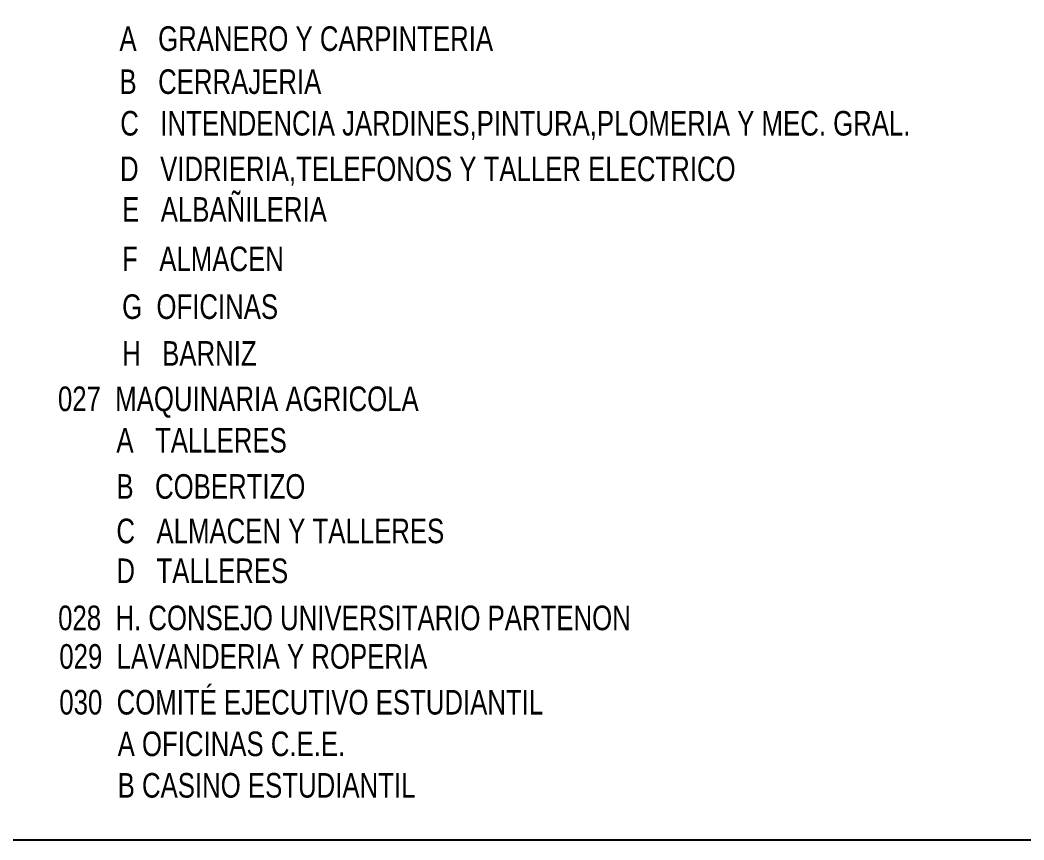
# Model space of a CAD drawing. Header units: millimetres. Extents: x 740 to 5908, y 1492 to 3373.
# Drawn here: x 5124.1 to 5515.9, y 1895.8 to 2215.9 of the extents above; entities that cross this region are included whole.
import ezdxf

# ---------------------------------------------------------------- set-up
doc = ezdxf.new("R2010")
doc.units = ezdxf.units.MM
doc.layers.add('ZMARCO', color=7, linetype='Continuous')
doc.styles.add('WMF-ARIAL0', font='arial.ttf')

msp = doc.modelspace()

# ---------------------------------------------------------------- linework, layer by layer
at = {"layer": 'ZMARCO', "color": 7}
msp.add_lwpolyline([(3863.17, 1895.82), (5907.8, 1895.82), (5907.8, 3271.78), (3863.17, 3271.78)], close=True, dxfattribs=at)

# ---------------------------------------------------------------- texts
at = {"color": 7, "style": 'WMF-ARIAL0', "width": 0.75}
for s, p in [('A   GRANERO Y CARPINTERIA', (5162.85, 2203.87)), ('B   CERRAJERIA', (5162.85, 2187.07)), ('C   INTENDENCIA JARDINES,PINTURA,PLOMERIA Y MEC. GRAL.', (5163.17, 2170.83)), ('D   VIDRIERIA,TELEFONOS Y TALLER ELECTRICO', (5163.08, 2153.02)), ('E   ALBAÑILERIA', (5163.88, 2137.18)), ('F   ALMACEN', (5163.88, 2117.89)), ('G  OFICINAS', (5163.88, 2099.23)), ('H   BARNIZ', (5163.88, 2080.97)), ('027  MAQUINARIA AGRICOLA', (5138.84, 2063.25)), ('A   TALLERES', (5161.66, 2047.07)), ('B   COBERTIZO', (5161.66, 2029.03)), ('C   ALMACEN Y TALLERES', (5161.66, 2011.65)), ('D   TALLERES', (5161.66, 1996.1)), ('028  H. CONSEJO UNIVERSITARIO PARTENON', (5138.92, 1977.71)), ('029  LAVANDERIA Y ROPERIA', (5139.38, 1962.67)), ('030  COMITÉ EJECUTIVO ESTUDIANTIL', (5139.38, 1944.78)), ('A OFICINAS C.E.E.', (5162.15, 1928.54)), ('B CASINO ESTUDIANTIL', (5162.15, 1912.34))]:
    msp.add_text(s, height=9.6, dxfattribs=at).set_placement(p)

doc.saveas('drawing.dxf')
